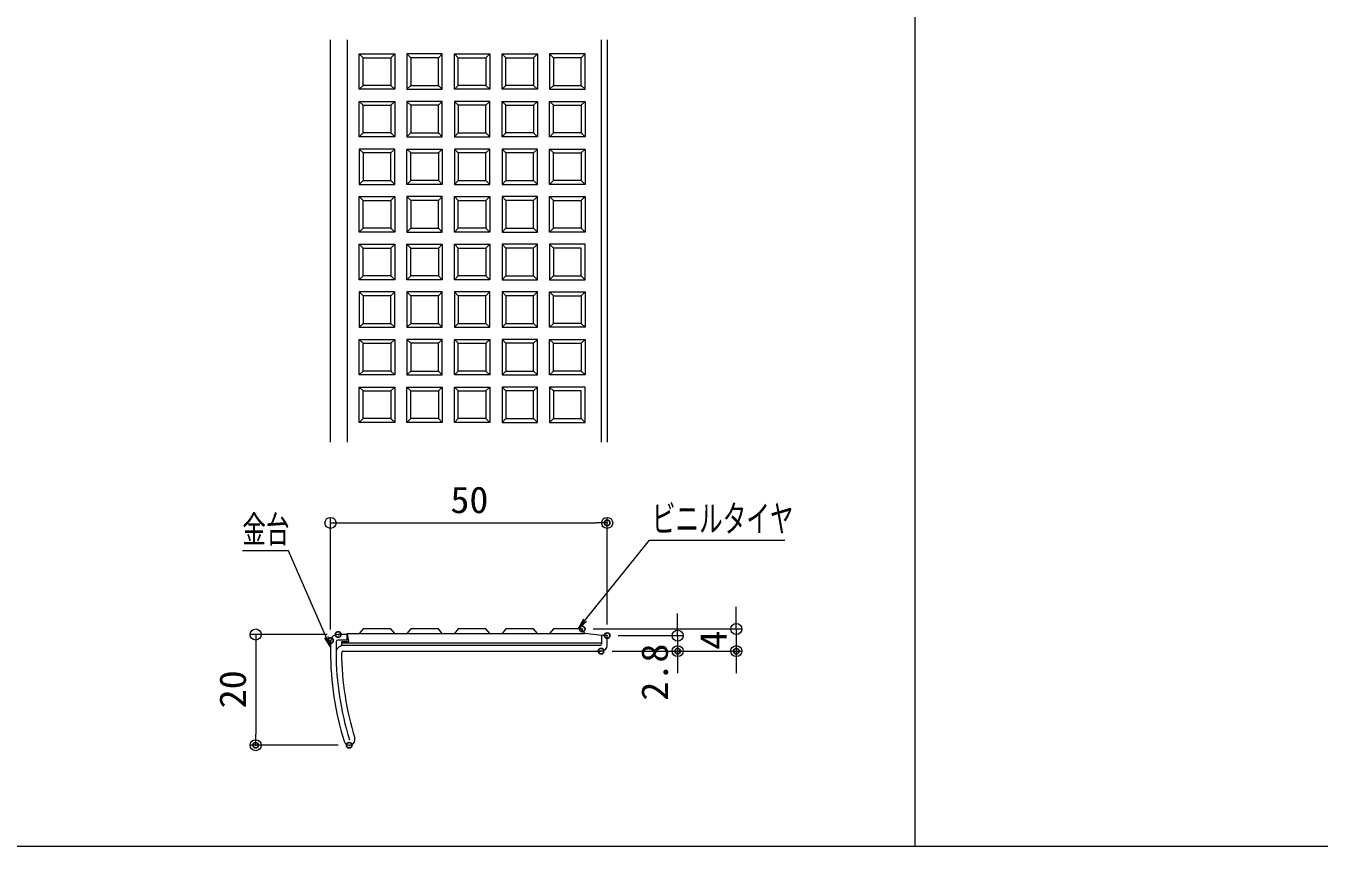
# Model space of a CAD drawing. Units: millimetres, scale not verified. Extents: x -400 to 400, y -277 to 277.
# Drawn here: x -67.5 to 166.3, y -277 to -128.8 of the extents above; entities that cross this region are included whole.
import ezdxf
from ezdxf.enums import TextEntityAlignment as Align

# ---------------------------------------------------------------- set-up
doc = ezdxf.new("R2010")
doc.units = ezdxf.units.MM
doc.header["$LTSCALE"] = 2
doc.header["$PDMODE"] = 32
doc.header["$PDSIZE"] = 1
for name, color, linetype, lineweight in [('0-1_zumenwaku', 6, 'Continuous', 9), ('0-2_1', 3, 'Continuous', 9), ('0-3_2', 4, 'Continuous', 9), ('0-4_0', 1, 'Continuous', 9), ('0-9_6文字', 2, 'Continuous', 9)]:
    doc.layers.add(name, color=color, linetype=linetype, lineweight=lineweight)
doc.layers.add('0-5_Defpoints', color=7, linetype='Continuous')
doc.styles.add('ＭＳ ゴシック', font='')
doc.styles.get('ＭＳ ゴシック').set_extended_font_data('MS Gothic')

# ---------------------------------------------------------------- blocks, each defined once
blk = doc.blocks.new('_Origin')
at = {"layer": '0-4_0'}
blk.add_line((0, 0), (-2, 0), dxfattribs=at)
blk.add_circle((0, 0), 1, dxfattribs=at)
blk = doc.blocks.new('MLeader15')
at = {"layer": '0-9_6文字', "color": 1}
blk.add_line((45.967, -221.747), (69.701, -221.747), dxfattribs=at)
at = {"layer": '0-9_6文字'}
blk.add_line((33.822, -236.435), (32.306, -237.782), dxfattribs=at)
at = {"layer": '0-9_6文字', "color": 1}
blk.add_lwpolyline([(33.562, -236.226), (45.247, -221.747), (45.967, -221.747)], dxfattribs=at)
at = {"layer": '0-9_6文字'}
blk.add_lwpolyline([(33.303, -236.016), (32.306, -237.782), (33.562, -236.226)], dxfattribs=at)
at = {"layer": '0-9_6文字', "style": 'ＭＳ ゴシック', "width": 0.65}
blk.add_text('ビニルタイヤ', height=4.809, dxfattribs=at).set_placement((45.668, -221.69), align=Align.BOTTOM_LEFT)
blk = doc.blocks.new('MLeader16')
at = {"layer": '0-9_6文字', "color": 1}
blk.add_line((-20.722, -223.671), (-28.368, -223.671), dxfattribs=at)
at = {"layer": '0-9_6文字'}
blk.add_line((-12.924, -239.14), (-12.433, -241.108), dxfattribs=at)
at = {"layer": '0-9_6文字', "color": 1}
blk.add_lwpolyline([(-13.229, -239.273), (-20.002, -223.671), (-20.722, -223.671)], dxfattribs=at)
at = {"layer": '0-9_6文字'}
blk.add_lwpolyline([(-13.535, -239.406), (-12.433, -241.108), (-13.229, -239.273)], dxfattribs=at)
at = {"layer": '0-9_6文字', "style": 'ＭＳ ゴシック', "width": 0.65}
blk.add_text('金台', height=4.809, dxfattribs=at).set_placement((-28.368, -223.622), align=Align.BOTTOM_LEFT)

msp = doc.modelspace()

# ---------------------------------------------------------------- linework, layer by layer
at = {"layer": '0-1_zumenwaku'}
msp.add_line((93.206, 276.989), (93.206, -277.011), dxfattribs=at)
msp.add_lwpolyline([(-399.994, -277.011), (400.006, -277.011), (400.006, 276.989), (-399.994, 276.989)], close=True, dxfattribs=at)
at = {"layer": '0-2_1'}
for p, q in [((-12.433, -204.046), (-12.433, -131.364)), ((-9.433, -131.364), (-9.433, -204.046)), ((36.567, -204.046), (36.567, -131.364)), ((37.567, -131.364), (37.567, -204.046)), ((-12.433, -240.082), (-12.433, -241.782)), ((-11.433, -240.082), (-11.433, -242.09)), ((-9.433, -238.782), (-11.133, -238.782)), ((-9.433, -239.782), (-11.133, -239.782)), ((-9.433, -239.782), (-9.433, -238.782)), ((36.267, -240.782), (-10.433, -240.782)), ((-10.132, -241.782), (36.467, -241.782))]:
    msp.add_line(p, q, dxfattribs=at)
msp.add_lwpolyline([(37.567, -240.682), (37.567, -238.982), (36.567, -238.982), (36.567, -240.482)], dxfattribs=at)
for centre, radius, start, end in [((-11.133, -240.082), 1.3, 90, 180), ((-11.133, -240.082), 0.3, 90, 180), ((36.267, -240.482), 0.3, 270, 0), ((36.467, -240.682), 1.1, 270, 0), ((42.567, -241.782), 55, 180, 197.23529), ((-10.132, -242.082), 1.3, 90, 180.32616), ((42.567, -241.782), 54, 180.32616, 197.23529), ((-10.132, -242.082), 0.3, 90, 180.32616), ((42.567, -241.782), 53, 180.32616, 197.23529), ((-9.008, -257.782), 1, 197.23529, 17.23528)]:
    msp.add_arc(centre, radius, start, end, dxfattribs=at)
at = {"layer": '0-3_2'}
for p, q in [((-6.533, -134.575), (-7.233, -133.875)), ((-1.533, -134.575), (-0.833, -133.875)), ((7.767, -133.875), (7.067, -134.575)), ((10.667, -134.575), (9.967, -133.875)), ((15.667, -134.575), (16.367, -133.875)), ((18.567, -133.875), (19.267, -134.575)), ((24.267, -134.575), (24.967, -133.875)), ((32.867, -134.575), (33.567, -133.875)), ((-0.833, -140.275), (-1.533, -139.575)), ((2.067, -139.575), (1.367, -140.275)), ((7.067, -139.575), (7.767, -140.275)), ((16.367, -140.275), (15.667, -139.575)), ((24.967, -140.275), (24.267, -139.575)), ((27.867, -139.575), (27.167, -140.275)), ((-6.533, -143.175), (-7.233, -142.475)), ((-0.833, -142.475), (-1.533, -143.175)), ((7.767, -142.475), (7.067, -143.175)), ((15.667, -143.175), (16.367, -142.475)), ((18.567, -142.475), (19.267, -143.175)), ((24.967, -142.475), (24.267, -143.175)), ((27.167, -142.475), (27.867, -143.175)), ((-0.833, -148.875), (-1.533, -148.175)), ((1.367, -148.875), (2.067, -148.175)), ((7.067, -148.175), (7.767, -148.875)), ((9.967, -148.875), (10.667, -148.175)), ((15.667, -148.175), (16.367, -148.875)), ((24.967, -148.875), (24.267, -148.175)), ((32.867, -148.175), (33.567, -148.875)), ((-1.533, -151.775), (-0.833, -151.075)), ((1.367, -151.075), (2.067, -151.775)), ((16.367, -151.075), (15.667, -151.775)), ((24.267, -151.775), (24.967, -151.075)), ((27.167, -151.075), (27.867, -151.775)), ((-7.233, -157.475), (-6.533, -156.775)), ((-0.833, -157.475), (-1.533, -156.775)), ((1.367, -157.475), (2.067, -156.775)), ((7.767, -157.475), (7.067, -156.775)), ((9.967, -157.475), (10.667, -156.775)), ((15.667, -156.775), (16.367, -157.475)), ((18.567, -157.475), (19.267, -156.775)), ((24.967, -157.475), (24.267, -156.775)), ((32.867, -156.775), (33.567, -157.475)), ((-6.533, -160.375), (-7.233, -159.675)), ((2.067, -160.375), (1.367, -159.675)), ((7.767, -159.675), (7.067, -160.375)), ((10.667, -160.375), (9.967, -159.675)), ((24.967, -159.675), (24.267, -160.375)), ((27.867, -160.375), (27.167, -159.675)), ((-6.533, -165.375), (-7.233, -166.075)), ((-0.833, -166.075), (-1.533, -165.375)), ((2.067, -165.375), (1.367, -166.075)), ((10.667, -165.375), (9.967, -166.075)), ((15.667, -165.375), (16.367, -166.075)), ((18.567, -166.075), (19.267, -165.375)), ((24.267, -165.375), (24.967, -166.075)), ((32.867, -165.375), (33.567, -166.075)), ((-7.233, -168.275), (-6.533, -168.975)), ((1.367, -168.275), (2.067, -168.975)), ((10.667, -168.975), (9.967, -168.275)), ((24.967, -168.275), (24.267, -168.975)), ((-6.533, -173.975), (-7.233, -174.675)), ((-0.833, -174.675), (-1.533, -173.975)), ((1.367, -174.675), (2.067, -173.975)), ((7.067, -173.975), (7.767, -174.675)), ((9.967, -174.675), (10.667, -173.975)), ((15.667, -173.975), (16.367, -174.675)), ((18.567, -174.675), (19.267, -173.975)), ((24.967, -174.675), (24.267, -173.975)), ((27.167, -174.675), (27.867, -173.975)), ((-1.533, -177.575), (-0.833, -176.875)), ((7.767, -176.875), (7.067, -177.575)), ((16.367, -176.875), (15.667, -177.575)), ((24.967, -176.875), (24.267, -177.575)), ((27.867, -177.575), (27.167, -176.875)), ((32.867, -177.575), (33.567, -176.875)), ((-6.533, -182.575), (-7.233, -183.275)), ((-0.833, -183.275), (-1.533, -182.575)), ((2.067, -182.575), (1.367, -183.275)), ((7.767, -183.275), (7.067, -182.575)), ((10.667, -182.575), (9.967, -183.275)), ((15.667, -182.575), (16.367, -183.275)), ((18.567, -183.275), (19.267, -182.575)), ((24.267, -182.575), (24.967, -183.275)), ((32.867, -182.575), (33.567, -183.275)), ((-6.533, -186.175), (-7.233, -185.475)), ((2.067, -186.175), (1.367, -185.475)), ((7.767, -185.475), (7.067, -186.175)), ((10.667, -186.175), (9.967, -185.475)), ((24.967, -185.475), (24.267, -186.175)), ((27.867, -186.175), (27.167, -185.475)), ((-6.533, -191.175), (-7.233, -191.875)), ((-0.833, -191.875), (-1.533, -191.175)), ((2.067, -191.175), (1.367, -191.875)), ((10.667, -191.175), (9.967, -191.875)), ((15.667, -191.175), (16.367, -191.875)), ((18.567, -191.875), (19.267, -191.175)), ((24.267, -191.175), (24.967, -191.875)), ((32.867, -191.175), (33.567, -191.875)), ((-7.233, -194.075), (-6.533, -194.775)), ((1.367, -194.075), (2.067, -194.775)), ((10.667, -194.775), (9.967, -194.075)), ((24.967, -194.075), (24.267, -194.775)), ((-6.533, -199.775), (-7.233, -200.475)), ((-0.833, -200.475), (-1.533, -199.775)), ((1.367, -200.475), (2.067, -199.775)), ((7.067, -199.775), (7.767, -200.475)), ((9.967, -200.475), (10.667, -199.775)), ((15.667, -199.775), (16.367, -200.475)), ((18.567, -200.475), (19.267, -199.775)), ((24.967, -200.475), (24.267, -199.775)), ((27.167, -200.475), (27.867, -199.775)), ((-0.833, -238.582), (-1.533, -237.782)), ((-10.433, -240.282), (36.567, -240.282)), ((36.567, -238.982), (33.567, -238.582))]:
    msp.add_line(p, q, dxfattribs=at)
for points in [[(-7.233, -140.275), (-7.233, -133.875), (-0.833, -133.875), (-0.833, -140.275)], [(1.367, -133.875), (1.367, -140.275), (7.767, -140.275), (7.767, -133.875)], [(9.967, -140.275), (9.967, -133.875), (16.367, -133.875), (16.367, -140.275)], [(18.567, -140.275), (18.567, -133.875), (24.967, -133.875), (24.967, -140.275)], [(-7.233, -148.875), (-7.233, -142.475), (-0.833, -142.475), (-0.833, -148.875)], [(1.367, -142.475), (1.367, -148.875), (7.767, -148.875), (7.767, -142.475)], [(9.967, -142.475), (9.967, -148.875), (16.367, -148.875), (16.367, -142.475)], [(18.567, -148.875), (18.567, -142.475), (24.967, -142.475), (24.967, -148.875)], [(-7.233, -151.075), (-7.233, -157.475), (-0.833, -157.475), (-0.833, -151.075)], [(7.767, -151.075), (7.767, -157.475), (1.367, -157.475), (1.367, -151.075)], [(9.967, -151.075), (9.967, -157.475), (16.367, -157.475), (16.367, -151.075)], [(18.567, -151.075), (18.567, -157.475), (24.967, -157.475), (24.967, -151.075)], [(-0.833, -159.675), (-0.833, -166.075), (-7.233, -166.075), (-7.233, -159.675)], [(7.767, -166.075), (7.767, -159.675), (1.367, -159.675), (1.367, -166.075)], [(16.367, -159.675), (16.367, -166.075), (9.967, -166.075), (9.967, -159.675)], [(18.567, -159.675), (18.567, -166.075), (24.967, -166.075), (24.967, -159.675)], [(7.767, -168.275), (7.767, -174.675), (1.367, -174.675), (1.367, -168.275)], [(16.367, -168.275), (16.367, -174.675), (9.967, -174.675), (9.967, -168.275)], [(-1.533, -168.975), (-1.533, -173.975), (-6.533, -173.975), (-6.533, -168.975)], [(19.267, -168.975), (19.267, -173.975), (24.267, -173.975), (24.267, -168.975)], [(27.867, -168.975), (27.867, -173.975), (32.867, -173.975), (32.867, -168.975)], [(-7.233, -176.875), (-7.233, -183.275), (-0.833, -183.275), (-0.833, -176.875)], [(1.367, -176.875), (1.367, -183.275), (7.767, -183.275), (7.767, -176.875)], [(9.967, -176.875), (9.967, -183.275), (16.367, -183.275), (16.367, -176.875)], [(18.567, -176.875), (18.567, -183.275), (24.967, -183.275), (24.967, -176.875)], [(27.167, -183.275), (27.167, -176.875), (33.567, -176.875), (33.567, -183.275)], [(-0.833, -185.475), (-0.833, -191.875), (-7.233, -191.875), (-7.233, -185.475)], [(7.767, -191.875), (7.767, -185.475), (1.367, -185.475), (1.367, -191.875)], [(16.367, -185.475), (16.367, -191.875), (9.967, -191.875), (9.967, -185.475)], [(18.567, -185.475), (18.567, -191.875), (24.967, -191.875), (24.967, -185.475)], [(-1.533, -194.775), (-1.533, -199.775), (-6.533, -199.775), (-6.533, -194.775)], [(7.767, -194.075), (7.767, -200.475), (1.367, -200.475), (1.367, -194.075)], [(16.367, -194.075), (16.367, -200.475), (9.967, -200.475), (9.967, -194.075)], [(19.267, -194.775), (19.267, -199.775), (24.267, -199.775), (24.267, -194.775)], [(27.867, -194.775), (27.867, -199.775), (32.867, -199.775), (32.867, -194.775)]]:
    msp.add_lwpolyline(points, close=True, dxfattribs=at)
for points in [[(-7.233, -140.275), (-6.533, -139.575), (-6.533, -134.575), (-1.533, -134.575), (-1.533, -139.575), (-6.533, -139.575)], [(1.367, -133.875), (2.067, -134.575), (2.067, -139.575), (7.067, -139.575), (7.067, -134.575), (2.067, -134.575)], [(9.967, -140.275), (10.667, -139.575), (10.667, -134.575), (15.667, -134.575), (15.667, -139.575), (10.667, -139.575)], [(18.567, -140.275), (19.267, -139.575), (19.267, -134.575), (24.267, -134.575), (24.267, -139.575), (19.267, -139.575)], [(27.167, -133.875), (27.167, -140.275), (33.567, -140.275), (32.867, -139.575), (32.867, -134.575), (27.867, -134.575), (27.867, -139.575), (32.867, -139.575)], [(33.567, -140.275), (33.567, -133.875), (27.167, -133.875), (27.867, -134.575)], [(1.367, -142.475), (2.067, -143.175), (2.067, -148.175), (7.067, -148.175), (7.067, -143.175), (2.067, -143.175)], [(9.967, -142.475), (10.667, -143.175), (10.667, -148.175), (15.667, -148.175), (15.667, -143.175), (10.667, -143.175)], [(27.167, -148.875), (27.167, -142.475), (33.567, -142.475), (32.867, -143.175), (32.867, -148.175), (27.867, -148.175), (27.867, -143.175), (32.867, -143.175)], [(33.567, -142.475), (33.567, -148.875), (27.167, -148.875), (27.867, -148.175)], [(-7.233, -148.875), (-6.533, -148.175), (-6.533, -143.175), (-1.533, -143.175), (-1.533, -148.175), (-6.533, -148.175)], [(18.567, -148.875), (19.267, -148.175), (19.267, -143.175), (24.267, -143.175), (24.267, -148.175), (19.267, -148.175)], [(-7.233, -151.075), (-6.533, -151.775), (-6.533, -156.775), (-1.533, -156.775), (-1.533, -151.775), (-6.533, -151.775)], [(7.767, -151.075), (7.067, -151.775), (7.067, -156.775), (2.067, -156.775), (2.067, -151.775), (7.067, -151.775)], [(9.967, -151.075), (10.667, -151.775), (10.667, -156.775), (15.667, -156.775), (15.667, -151.775), (10.667, -151.775)], [(18.567, -151.075), (19.267, -151.775), (19.267, -156.775), (24.267, -156.775), (24.267, -151.775), (19.267, -151.775)], [(27.167, -157.475), (27.167, -151.075), (33.567, -151.075), (32.867, -151.775), (32.867, -156.775), (27.867, -156.775), (27.867, -151.775), (32.867, -151.775)], [(33.567, -151.075), (33.567, -157.475), (27.167, -157.475), (27.867, -156.775)], [(-0.833, -159.675), (-1.533, -160.375), (-1.533, -165.375), (-6.533, -165.375), (-6.533, -160.375), (-1.533, -160.375)], [(7.767, -166.075), (7.067, -165.375), (7.067, -160.375), (2.067, -160.375), (2.067, -165.375), (7.067, -165.375)], [(16.367, -159.675), (15.667, -160.375), (15.667, -165.375), (10.667, -165.375), (10.667, -160.375), (15.667, -160.375)], [(18.567, -159.675), (19.267, -160.375), (19.267, -165.375), (24.267, -165.375), (24.267, -160.375), (19.267, -160.375)], [(27.167, -166.075), (27.167, -159.675), (33.567, -159.675), (32.867, -160.375), (32.867, -165.375), (27.867, -165.375), (27.867, -160.375), (32.867, -160.375)], [(33.567, -159.675), (33.567, -166.075), (27.167, -166.075), (27.867, -165.375)], [(-1.533, -168.975), (-0.833, -168.275), (-0.833, -174.675), (-7.233, -174.675), (-7.233, -168.275), (-0.833, -168.275)], [(7.767, -168.275), (7.067, -168.975), (7.067, -173.975), (2.067, -173.975), (2.067, -168.975), (7.067, -168.975)], [(16.367, -168.275), (15.667, -168.975), (15.667, -173.975), (10.667, -173.975), (10.667, -168.975), (15.667, -168.975)], [(19.267, -168.975), (18.567, -168.275), (18.567, -174.675), (24.967, -174.675), (24.967, -168.275), (18.567, -168.275)], [(27.867, -168.975), (27.167, -168.275), (27.167, -174.675), (33.567, -174.675), (32.867, -173.975)], [(33.567, -174.675), (33.567, -168.275), (27.167, -168.275)], [(-7.233, -176.875), (-6.533, -177.575), (-6.533, -182.575), (-1.533, -182.575), (-1.533, -177.575), (-6.533, -177.575)], [(1.367, -176.875), (2.067, -177.575), (2.067, -182.575), (7.067, -182.575), (7.067, -177.575), (2.067, -177.575)], [(9.967, -176.875), (10.667, -177.575), (10.667, -182.575), (15.667, -182.575), (15.667, -177.575), (10.667, -177.575)], [(18.567, -176.875), (19.267, -177.575), (19.267, -182.575), (24.267, -182.575), (24.267, -177.575), (19.267, -177.575)], [(27.167, -183.275), (27.867, -182.575), (27.867, -177.575), (32.867, -177.575), (32.867, -182.575), (27.867, -182.575)], [(-0.833, -185.475), (-1.533, -186.175), (-1.533, -191.175), (-6.533, -191.175), (-6.533, -186.175), (-1.533, -186.175)], [(7.767, -191.875), (7.067, -191.175), (7.067, -186.175), (2.067, -186.175), (2.067, -191.175), (7.067, -191.175)], [(16.367, -185.475), (15.667, -186.175), (15.667, -191.175), (10.667, -191.175), (10.667, -186.175), (15.667, -186.175)], [(18.567, -185.475), (19.267, -186.175), (19.267, -191.175), (24.267, -191.175), (24.267, -186.175), (19.267, -186.175)], [(27.167, -191.875), (27.167, -185.475), (33.567, -185.475), (32.867, -186.175), (32.867, -191.175), (27.867, -191.175), (27.867, -186.175), (32.867, -186.175)], [(33.567, -185.475), (33.567, -191.875), (27.167, -191.875), (27.867, -191.175)], [(-1.533, -194.775), (-0.833, -194.075), (-0.833, -200.475), (-7.233, -200.475), (-7.233, -194.075), (-0.833, -194.075)], [(7.767, -194.075), (7.067, -194.775), (7.067, -199.775), (2.067, -199.775), (2.067, -194.775), (7.067, -194.775)], [(16.367, -194.075), (15.667, -194.775), (15.667, -199.775), (10.667, -199.775), (10.667, -194.775), (15.667, -194.775)], [(19.267, -194.775), (18.567, -194.075), (18.567, -200.475), (24.967, -200.475), (24.967, -194.075), (18.567, -194.075)], [(27.867, -194.775), (27.167, -194.075), (27.167, -200.475), (33.567, -200.475), (32.867, -199.775)], [(33.567, -200.475), (33.567, -194.075), (27.167, -194.075)], [(-9.433, -238.582), (33.567, -238.582), (32.867, -237.782), (27.867, -237.782), (27.167, -238.582)], [(-1.533, -237.782), (-6.533, -237.782), (-7.233, -238.582)], [(7.767, -238.582), (7.067, -237.782), (2.067, -237.782), (1.367, -238.582)], [(16.367, -238.582), (15.667, -237.782), (10.667, -237.782), (9.967, -238.582)], [(24.967, -238.582), (24.267, -237.782), (19.267, -237.782), (18.567, -238.582)], [(-9.433, -238.582), (-9.169, -240.082), (-10.433, -240.082), (-10.433, -240.782)]]:
    msp.add_lwpolyline(points, dxfattribs=at)
at = {"layer": '0-4_0'}
for p, q in [((-12.433, -237.882), (-12.433, -217.614)), ((-10.433, -218.614), (35.567, -218.614)), ((37.567, -236.982), (37.567, -217.614)), ((50.311, -236.982), (50.311, -234.982)), ((60.913, -235.782), (60.913, -233.782)), ((35.067, -237.782), (61.913, -237.782)), ((60.913, -237.782), (60.913, -241.782)), ((-13.047, -238.782), (-26.958, -238.782)), ((39.567, -238.982), (51.311, -238.982)), ((50.311, -238.982), (50.311, -241.782)), ((-25.958, -240.782), (-25.958, -256.782)), ((38.467, -241.782), (51.311, -241.782)), ((38.467, -241.782), (61.913, -241.782)), ((50.311, -243.782), (50.311, -245.782)), ((60.913, -243.782), (60.913, -245.782)), ((-11.054, -258.782), (-26.958, -258.782))]:
    msp.add_line(p, q, dxfattribs=at)
at = {"layer": '0-5_Defpoints'}
for p in [(37.567, -218.614), (-11.047, -238.782), (33.067, -237.782), (-12.433, -239.882), (37.567, -238.982), (36.467, -241.782), (50.311, -241.782), (60.913, -241.782), (-25.958, -258.782), (-9.054, -258.782)]:
    msp.add_point(p, dxfattribs=at)

# ---------------------------------------------------------------- block references
at = {"layer": '0-4_0'}
for p, rotation in [((-12.433, -218.614), 180), ((60.913, -237.782), 270), ((-25.958, -238.782), 90), ((50.311, -238.982), 270), ((50.311, -241.782), 90), ((60.913, -241.782), 90), ((-25.958, -258.782), 270)]:
    msp.add_blockref('_Origin', p, dxfattribs=dict(at, rotation=rotation))
msp.add_blockref('_Origin', (37.567, -218.614), dxfattribs=at)
at = {"layer": '0-9_6文字'}
for name in ['MLeader15', 'MLeader16']:
    msp.add_blockref(name, (0, 0), dxfattribs=at)

# ---------------------------------------------------------------- texts
at = {"layer": '0-4_0', "color": 2, "style": 'ＭＳ ゴシック', "width": 1.05}
msp.add_text('50', height=4.809, dxfattribs=at).set_placement((9.234, -218.29), align=Align.BOTTOM_LEFT)
for s, p in [('4', (60.588, -241.532)), ('2.8', (49.987, -250.727)), ('20', (-26.283, -252.115))]:
    msp.add_text(s, height=4.809, rotation=90, dxfattribs=at).set_placement(p, align=Align.BOTTOM_LEFT)

doc.saveas('drawing.dxf')
